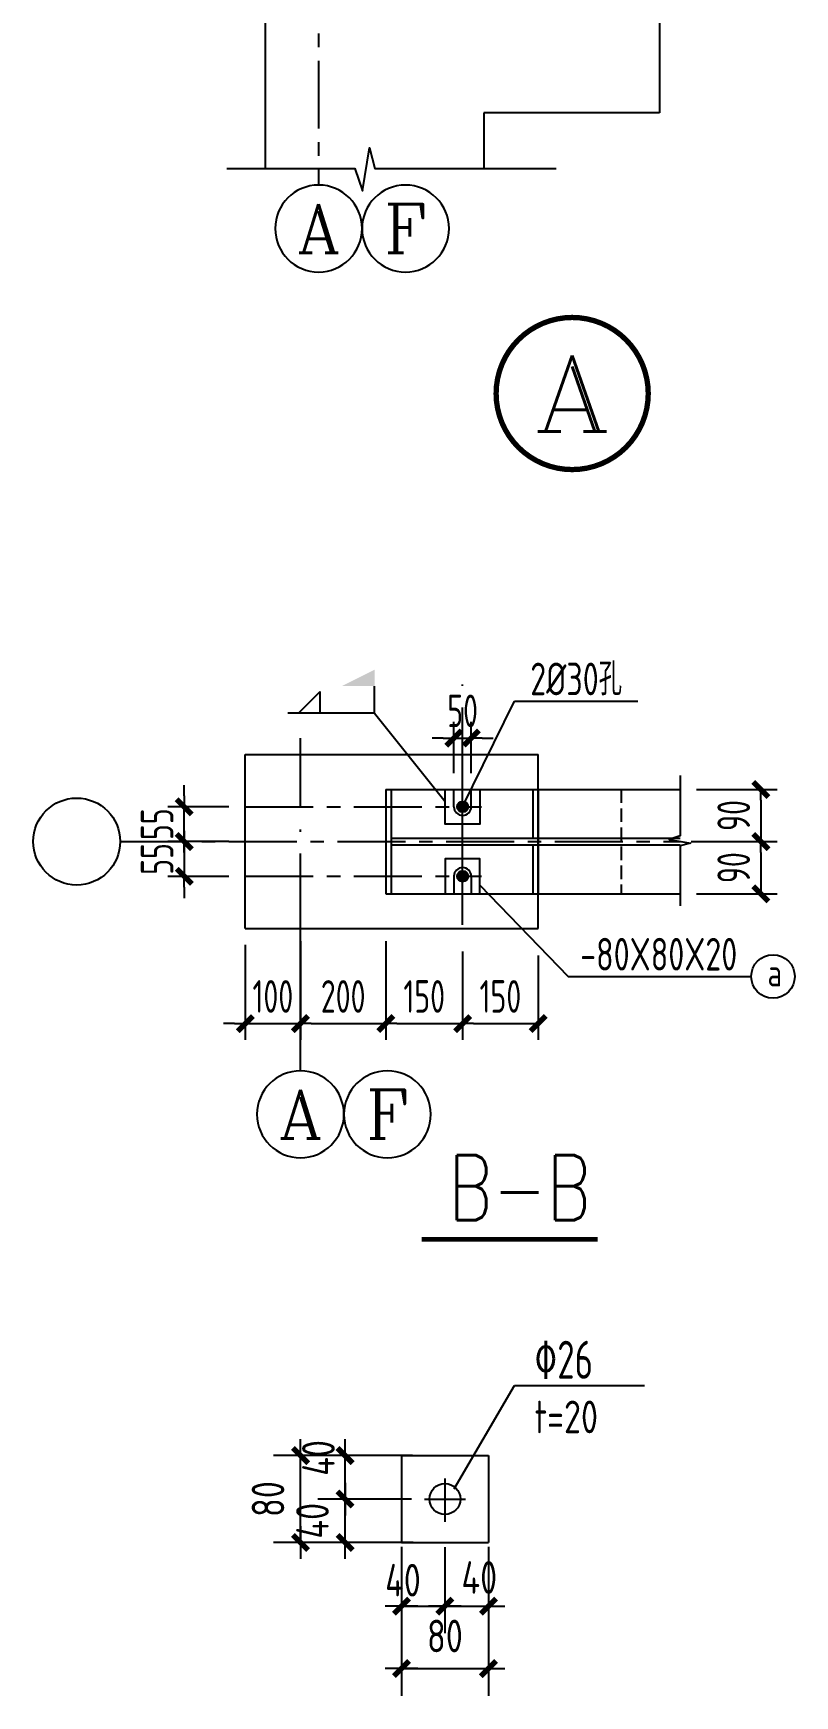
# Model space of a CAD drawing. Extents: x -2331248 to -1198620, y -977263 to -545844.
# Drawn here: x -1361826 to -1353066, y -820962 to -801837 of the extents above; entities that cross this region are included whole.
import ezdxf
from ezdxf.enums import TextEntityAlignment as Align

# ---------------------------------------------------------------- set-up
doc = ezdxf.new("R2010")
doc.units = 0
doc.header["$LTSCALE"] = 1000
doc.header["$MEASUREMENT"] = 0
for name, pattern in [('CENTER', [2, 1.25, -0.25, 0.25, -0.25]), ('CONTINOUS', [0]), ('DASH', [0.35, 0.25, -0.1]), ('DOTE', [2.42, 2, -0.2, 0.02, -0.2])]:
    doc.linetypes.add(name, pattern=pattern)
doc.layers.get('0').update_dxf_attribs({"linetype": 'CONTINUOUS'})
doc.layers.get('DEFPOINTS').update_dxf_attribs({"linetype": 'CONTINUOUS'})
for name, color, linetype in [('10', 253, 'CONTINUOUS'), ('1001', 3, 'CONTINUOUS'), ('AXIS', 253, 'CONTINOUS'), ('AXIS_TEXT', 7, 'CONTINUOUS'), ('DIM', 3, 'CONTINUOUS'), ('DOTE', 1, 'DOTE'), ('LM', 141, 'CONTINUOUS'), ('PUB_TEXT', 7, 'CONTINUOUS'), ('柱', 2, 'CONTINUOUS'), ('细线', 45, 'CONTINUOUS'), ('轴线__点划线', 253, 'CENTER')]:
    doc.layers.add(name, color=color, linetype=linetype)
doc.styles.add('COMP', font='complex', dxfattribs={"bigfont": 'hztxt'})
doc.styles.add('COMPLEX', font='COMPLEX')
doc.styles.add('DIM_FONT', font='tssdeng.shx', dxfattribs={"width": 0.8, "bigfont": 'tssdchn.shx'})
doc.styles.add('HZ', font='tssdeng.shx', dxfattribs={"width": 0.8, "bigfont": 'tssdchn.shx'})
doc.styles.add('HZTXT', font='tssdeng.shx', dxfattribs={"width": 0.7, "bigfont": 'tssdchn.shx'})
doc.styles.get("Standard").update_dxf_attribs({"font": 'txt.shx', "height": 3, "bigfont": 'hztxt.shx'})
doc.styles.add('STYLE2', font='tssdeng.shx', dxfattribs={"width": 0.8, "bigfont": 'tssdchn.shx'})
doc.styles.add('TSSD_DIMENSION', font='Tssdeng.shx', dxfattribs={"width": 0.7, "bigfont": 'hztxt.shx'})
doc.dimstyles.new('TSSD_100_100', dxfattribs={"dimtxt": 300, "dimasz": 100, "dimexe": 150, "dimexo": 150, "dimgap": 100, "dimtad": 1, "dimdec": 0, "dimzin": 0, "dimdsep": 46, "dimtxsty": 'TSSD_DIMENSION', "dimblk": '_TSDBK', "dimblk1": '_TSDBK', "dimblk2": '_TSDBK', "dimsah": 1, "dimcen": 0, "dimclrt": 7, "dimadec": 0, "dimazin": 0, "dimtfac": 1, "dimtdec": 0, "dimtix": 1, "dimtmove": 2, "dimatfit": 3, "dimldrblk": '_TSDBK', "dimfxl": 1, "dimtolj": 1, "dimtzin": 0, "dimarcsym": 0})

# ---------------------------------------------------------------- blocks, each defined once
blk = doc.blocks.new('_AXISO')
blk.add_circle((0, 0), 0.5)
at = {"layer": 'AXIS_TEXT', "style": 'COMPLEX', "width": 1.041667}
blk.add_attdef('A', text='', height=0.56, dxfattribs=at).set_placement((-0.25, -0.28), (0.25, -0.28), align=Align.FIT)
blk = doc.blocks.new('_INDEX1')
at = {"const_width": 0.035}
blk.add_lwpolyline([(-0.5, 0, 1), (0.5, 0, 1)], format="xyb", close=True, dxfattribs=at)
at = {"style": 'COMP', "width": 2.333333}
blk.add_attdef('1', text='', height=0.5, dxfattribs=at).set_placement((-0.25, -0.25), (0.25, -0.25), align=Align.FIT)
blk = doc.blocks.new('_TSDBK')
blk.add_line((-1, 0), (0, 0))
at = {"const_width": 0.5}
blk.add_lwpolyline([(-0.7, -0.7), (0.7, 0.7)], dxfattribs=at)
blk = doc.blocks.new('*D1267')
at = {"layer": 'DEFPOINTS', "color": 0}
for p in [(10675, 4003), (11236, 4003), (11236, 3683)]:
    blk.add_point(p, dxfattribs=at)
at = {"layer": 'DIM', "color": 0, "lineweight": -2}
for p, q in [((10675, 4103), (10675, 4203)), ((11086, 4003), (10525, 4003)), ((10675, 3683), (10675, 4003)), ((11086, 3683), (10525, 3683)), ((10675, 3583), (10675, 3483))]:
    blk.add_line(p, q, dxfattribs=at)
at = {"layer": 'DIM', "color": 0, "lineweight": -2, "xscale": 100, "yscale": 100, "zscale": 100}
for p, rotation in [((10675, 4003), 270), ((10675, 3683), 90)]:
    blk.add_blockref('_TSDBK', p, dxfattribs=dict(at, rotation=rotation))
at = {"layer": 'DIM', "color": 7, "insert": (10425, 3843), "char_height": 300, "attachment_point": 5, "rotation": 90, "style": 'TSSD_DIMENSION'}
blk.add_mtext('\\A1;55', dxfattribs=at)
blk = doc.blocks.new('*D1268')
at = {"layer": 'DEFPOINTS', "color": 0}
for p in [(11236, 3683), (10675, 3363), (11236, 3363)]:
    blk.add_point(p, dxfattribs=at)
at = {"layer": 'DIM', "color": 0, "lineweight": -2}
for p, q in [((10675, 3783), (10675, 3883)), ((11086, 3683), (10525, 3683)), ((10675, 3683), (10675, 3363)), ((11086, 3363), (10525, 3363)), ((10675, 3263), (10675, 3163))]:
    blk.add_line(p, q, dxfattribs=at)
at = {"layer": 'DIM', "color": 0, "lineweight": -2, "xscale": 100, "yscale": 100, "zscale": 100}
for p, rotation in [((10675, 3683), 270), ((10675, 3363), 90)]:
    blk.add_blockref('_TSDBK', p, dxfattribs=dict(at, rotation=rotation))
at = {"layer": 'DIM', "color": 7, "insert": (10425, 3523), "char_height": 300, "attachment_point": 5, "rotation": 90, "style": 'TSSD_DIMENSION'}
blk.add_mtext('\\A1;55', dxfattribs=at)
blk = doc.blocks.new('*D1269')
at = {"layer": 'DEFPOINTS', "color": 0}
for p in [(12530, 2821), (13236, 2821), (13236, 2008)]:
    blk.add_point(p, dxfattribs=at)
at = {"layer": 'DIM', "color": 0, "lineweight": -2}
for p, q in [((12530, 2671), (12530, 1858)), ((13236, 2671), (13236, 1858)), ((12630, 2008), (13136, 2008))]:
    blk.add_line(p, q, dxfattribs=at)
at = {"layer": 'DIM', "color": 0, "lineweight": -2, "xscale": 100, "yscale": 100, "zscale": 100, "rotation": 180}
blk.add_blockref('_TSDBK', (12530, 2008), dxfattribs=at)
at = {"layer": 'DIM', "color": 0, "lineweight": -2, "xscale": 100, "yscale": 100, "zscale": 100}
blk.add_blockref('_TSDBK', (13236, 2008), dxfattribs=at)
at = {"layer": 'DIM', "color": 7, "insert": (12883, 2258), "char_height": 300, "attachment_point": 5, "style": 'TSSD_DIMENSION'}
blk.add_mtext('\\A1;150', dxfattribs=at)
blk = doc.blocks.new('*D1270')
at = {"layer": 'DEFPOINTS', "color": 0}
for p in [(12530, 2917), (11744, 2883), (12530, 2008)]:
    blk.add_point(p, dxfattribs=at)
at = {"layer": 'DIM', "color": 0, "lineweight": -2}
for p, q in [((12530, 2767), (12530, 1858)), ((11744, 2733), (11744, 1858)), ((11844, 2008), (12430, 2008))]:
    blk.add_line(p, q, dxfattribs=at)
at = {"layer": 'DIM', "color": 0, "lineweight": -2, "xscale": 100, "yscale": 100, "zscale": 100, "rotation": 180}
blk.add_blockref('_TSDBK', (11744, 2008), dxfattribs=at)
at = {"layer": 'DIM', "color": 0, "lineweight": -2, "xscale": 100, "yscale": 100, "zscale": 100}
blk.add_blockref('_TSDBK', (12530, 2008), dxfattribs=at)
at = {"layer": 'DIM', "color": 7, "insert": (12137, 2258), "char_height": 300, "attachment_point": 5, "style": 'TSSD_DIMENSION'}
blk.add_mtext('\\A1;200', dxfattribs=at)
blk = doc.blocks.new('*D1271')
at = {"layer": 'DEFPOINTS', "color": 0}
for p in [(13236, 2784), (13932, 2784), (13932, 2008)]:
    blk.add_point(p, dxfattribs=at)
at = {"layer": 'DIM', "color": 0, "lineweight": -2}
for p, q in [((13236, 2634), (13236, 1858)), ((13932, 2634), (13932, 1858)), ((13336, 2008), (13832, 2008))]:
    blk.add_line(p, q, dxfattribs=at)
at = {"layer": 'DIM', "color": 0, "lineweight": -2, "xscale": 100, "yscale": 100, "zscale": 100, "rotation": 180}
blk.add_blockref('_TSDBK', (13236, 2008), dxfattribs=at)
at = {"layer": 'DIM', "color": 0, "lineweight": -2, "xscale": 100, "yscale": 100, "zscale": 100}
blk.add_blockref('_TSDBK', (13932, 2008), dxfattribs=at)
at = {"layer": 'DIM', "color": 7, "insert": (13584, 2258), "char_height": 300, "attachment_point": 5, "style": 'TSSD_DIMENSION'}
blk.add_mtext('\\A1;150', dxfattribs=at)
blk = doc.blocks.new('*D1229')
at = {"layer": 'DEFPOINTS', "color": 0}
for p in [(15239, 4163), (15190, 3683), (15981, 3683)]:
    blk.add_point(p, dxfattribs=at)
at = {"layer": 'DIM', "color": 0, "lineweight": -2}
for p, q in [((15389, 4163), (16131, 4163)), ((15981, 4063), (15981, 3783)), ((15340, 3683), (16131, 3683))]:
    blk.add_line(p, q, dxfattribs=at)
at = {"layer": 'DIM', "color": 0, "lineweight": -2, "xscale": 100, "yscale": 100, "zscale": 100}
for p, rotation in [((15981, 4163), 90), ((15981, 3683), 270)]:
    blk.add_blockref('_TSDBK', p, dxfattribs=dict(at, rotation=rotation))
at = {"layer": 'DIM', "color": 7, "insert": (15731, 3923), "char_height": 300, "attachment_point": 5, "rotation": 90, "style": 'TSSD_DIMENSION'}
blk.add_mtext('\\A1;90', dxfattribs=at)
blk = doc.blocks.new('*D1230')
at = {"layer": 'DEFPOINTS', "color": 0}
for p in [(15340, 3683), (15239, 3203), (15981, 3203)]:
    blk.add_point(p, dxfattribs=at)
at = {"layer": 'DIM', "color": 0, "lineweight": -2}
for p, q in [((15490, 3683), (16131, 3683)), ((15981, 3583), (15981, 3303)), ((15389, 3203), (16131, 3203))]:
    blk.add_line(p, q, dxfattribs=at)
at = {"layer": 'DIM', "color": 0, "lineweight": -2, "xscale": 100, "yscale": 100, "zscale": 100}
for p, rotation in [((15981, 3683), 90), ((15981, 3203), 270)]:
    blk.add_blockref('_TSDBK', p, dxfattribs=dict(at, rotation=rotation))
at = {"layer": 'DIM', "color": 7, "insert": (15731, 3443), "char_height": 300, "attachment_point": 5, "rotation": 90, "style": 'TSSD_DIMENSION'}
blk.add_mtext('\\A1;90', dxfattribs=at)
blk = doc.blocks.new('*D1231')
at = {"layer": 'DEFPOINTS', "color": 0}
for p in [(13316, 4636), (13156, 4163), (13316, 4163)]:
    blk.add_point(p, dxfattribs=at)
at = {"layer": 'DIM', "color": 0, "lineweight": -2}
for p, q in [((13156, 4313), (13156, 4786)), ((13316, 4313), (13316, 4786)), ((13056, 4636), (12956, 4636)), ((13156, 4636), (13316, 4636)), ((13416, 4636), (13516, 4636))]:
    blk.add_line(p, q, dxfattribs=at)
at = {"layer": 'DIM', "color": 0, "lineweight": -2, "xscale": 100, "yscale": 100, "zscale": 100}
blk.add_blockref('_TSDBK', (13156, 4636), dxfattribs=at)
at = {"layer": 'DIM', "color": 0, "lineweight": -2, "xscale": 100, "yscale": 100, "zscale": 100, "rotation": 180}
blk.add_blockref('_TSDBK', (13316, 4636), dxfattribs=at)
at = {"layer": 'DIM', "color": 7, "insert": (13236, 4886), "char_height": 300, "attachment_point": 5, "style": 'TSSD_DIMENSION'}
blk.add_mtext('\\A1;50', dxfattribs=at)
blk = doc.blocks.new('*D1232')
at = {"layer": 'DEFPOINTS', "color": 0}
for p in [(11744, 2917), (11236, 2883), (11744, 2008)]:
    blk.add_point(p, dxfattribs=at)
at = {"layer": 'DIM', "color": 0, "lineweight": -2}
for p, q in [((11744, 2767), (11744, 1858)), ((11236, 2733), (11236, 1858)), ((11136, 2008), (11036, 2008)), ((11236, 2008), (11744, 2008)), ((11844, 2008), (11944, 2008))]:
    blk.add_line(p, q, dxfattribs=at)
at = {"layer": 'DIM', "color": 0, "lineweight": -2, "xscale": 100, "yscale": 100, "zscale": 100}
blk.add_blockref('_TSDBK', (11236, 2008), dxfattribs=at)
at = {"layer": 'DIM', "color": 0, "lineweight": -2, "xscale": 100, "yscale": 100, "zscale": 100, "rotation": 180}
blk.add_blockref('_TSDBK', (11744, 2008), dxfattribs=at)
at = {"layer": 'DIM', "color": 7, "insert": (11490, 2258), "char_height": 300, "attachment_point": 5, "style": 'TSSD_DIMENSION'}
blk.add_mtext('\\A1;100', dxfattribs=at)
blk = doc.blocks.new('_DIMX')
blk.add_line((-150, 0), (150, 0))
at = {"const_width": 50}
blk.add_lwpolyline([(-70, -70), (70, 70)], dxfattribs=at)
blk = doc.blocks.new('A$C0A29128D')
at = {"layer": '细线'}
h = blk.add_hatch(color=256, dxfattribs=at)
h.paths.add_polyline_path([(13236.2, 4053.4, 0.4142136), (13186.2, 4003.4), (13236.2, 4003.4)])
h.paths.add_polyline_path([(13286.2, 4003.4, 0.4142136), (13236.2, 4053.4), (13236.2, 4003.4)])
h.paths.add_polyline_path([(13236.2, 4003.4), (13236.2, 3953.4, 0.4142136), (13286.2, 4003.4)])
h.paths.add_polyline_path([(13236.2, 4003.4), (13186.2, 4003.4, 0.4142136), (13236.2, 3953.4)])
h = blk.add_hatch(color=256, dxfattribs=at)
h.paths.add_polyline_path([(13236.2, 3313.4, -0.4142136), (13186.2, 3363.4), (13236.2, 3363.4)])
h.paths.add_polyline_path([(13286.2, 3363.4, -0.4142136), (13236.2, 3313.4), (13236.2, 3363.4)])
h.paths.add_polyline_path([(13236.2, 3363.4), (13236.2, 3413.4, -0.4142136), (13286.2, 3363.4)])
h.paths.add_polyline_path([(13236.2, 3363.4), (13186.2, 3363.4, -0.4142136), (13236.2, 3413.4)])
for p, q in [((13157, -2273.9), (13714.7, -1321.7)), ((13714.7, -1321.7), (14911.1, -1321.7)), ((12673.6, -1967.6), (13473.6, -1967.6)), ((12673.6, -1967.6), (12673.6, -2767.6)), ((13473.6, -1967.6), (13473.6, -2767.6)), ((13073.6, -2177.6), (13073.6, -2578.7)), ((12884.4, -2367.6), (13263.9, -2367.6)), ((12673.6, -2767.6), (13473.6, -2767.6))]:
    blk.add_line(p, q)
at = {"color": 112, "linetype": 'ByBlock'}
for p, q in [((12228, -1967.6), (11495.4, -1967.6)), ((11745.4, -2766.6), (11745.4, -1968.6)), ((12775, -1967.6), (11904.6, -1967.6)), ((12154.6, -2366.6), (12154.6, -1968.6)), ((12766.9, -2367.6), (11904.6, -2367.6)), ((12154.6, -2366.6), (12154.6, -2365.6)), ((12154.6, -2767.6), (12154.6, -2367.6)), ((12228, -2767.6), (11495.4, -2767.6)), ((12781.2, -2767.6), (11904.6, -2767.6)), ((12154.6, -2768.6), (12154.6, -2769.6)), ((12673.6, -2808.9), (12673.6, -3603.4)), ((13073.6, -2810.6), (13073.6, -3603.4)), ((13073.6, -2810.6), (13073.6, -3603.4)), ((13473.6, -2808.9), (13473.6, -3603.4)), ((12673.6, -3361.4), (12673.6, -4177.9)), ((12674.6, -3353.4), (13072.6, -3353.4)), ((13074.6, -3353.4), (13472.6, -3353.4)), ((13473.6, -3361.4), (13473.6, -4177.9)), ((12674.6, -3927.9), (13472.6, -3927.9))]:
    blk.add_line(p, q, dxfattribs=at)
for centre, radius in [((16092.6, 2441.6), 200), ((13073.6, -2367.6), 142.5)]:
    blk.add_circle(centre, radius)
at = {"layer": '10', "color": 7, "const_width": 45, "elevation": 499.7}
blk.add_lwpolyline([(12859.9, 22.5), (14479.9, 22.5)], dxfattribs=at)
at = {"layer": '1001', "linetype": 'DASH', "ltscale": 0.5}
blk.add_line((14693.9, 4163.4), (14693.9, 3203.4), dxfattribs=at)
at = {"layer": 'DIM'}
for points in [[(11067.8, 9878.9), (12244.8, 9878.9), (12314.9, 9671.7), (12380.6, 10068.9), (12428.7, 9878.9), (14096.8, 9878.9)], [(15239, 4291.6), (15239, 3736.4), (15135.5, 3701.3), (15334.1, 3668.4), (15239, 3644.4), (15239, 3090.4)]]:
    blk.add_lwpolyline(points, dxfattribs=at)
at = {"layer": 'DOTE'}
for p, q in [((13236.2, 2917), (13236.2, 5129.8)), ((11744, 1573.3), (11744, 4636.1))]:
    blk.add_line(p, q, dxfattribs=at)
at = {"layer": 'LM'}
for p, q in [((11724.6, 4863.9, 701.8), (11925.1, 5064.4, 701.8)), ((11925.1, 4863.9, 701.8), (11925.1, 5064.4, 701.8)), ((12426.3, 4863.9, 701.8), (12426.3, 5114.6, 701.8)), ((13236.2, 4003.4), (13712.9, 4974.8)), ((13712.9, 4974.8), (14849.2, 4974.8)), ((12426.3, 4863.9, 701.8), (11629.2, 4863.9, 701.8)), ((12426.3, 4863.9, 701.8), (13076.2, 4053.2)), ((13396.2, 3280.7), (14208.1, 2441.6)), ((14208.1, 2441.6), (15892.6, 2441.6))]:
    blk.add_line(p, q, dxfattribs=at)
blk.add_solid([(12426.3, 5114.6, 701.8), (12125.6, 5114.6, 701.8), (12426.3, 5265, 701.8)], dxfattribs=at)
at = {"layer": '柱'}
for p, q in [((11418.1, 13363.5), (11418.1, 9878.9)), ((15048.6, 13363.5), (15048.6, 10389.6)), ((15048.6, 10389.6), (13430, 10389.6)), ((13430, 10389.6), (13430, 9878.9)), ((11236.2, 4483.4), (13932.5, 4483.4)), ((11236.2, 2883.4), (11236.2, 4483.4)), ((13932.5, 2883.4), (13932.5, 4483.4)), ((11236.2, 2883.4), (13932.5, 2883.4))]:
    blk.add_line(p, q, dxfattribs=at)
at = {"layer": '细线'}
for p, q in [((12530, 4163.4), (12530, 3203.4)), ((12530, 4163.4), (15239, 4163.4)), ((12580, 4163.4), (12580, 3203.4)), ((13156.2, 4003.4), (13156.2, 4163.4)), ((13316.2, 4003.4), (13316.2, 4163.4)), ((13882.5, 4163.4), (13882.5, 3713.4)), ((13932.5, 4163.4), (13932.5, 3203.4)), ((12580, 3713.4), (15239, 3713.4)), ((12580, 3653.4), (15239, 3653.4)), ((13882.5, 3653.4), (13882.5, 3203.4)), ((13156.2, 3363.4), (13156.2, 3203.4)), ((13316.2, 3363.4), (13316.2, 3203.4)), ((12530, 3203.4), (15239, 3203.4))]:
    blk.add_line(p, q, dxfattribs=at)
for points in [[(13076.2, 4163.4), (13396.2, 4163.4), (13396.2, 3843.4), (13076.2, 3843.4)], [(13076.2, 3203.4), (13396.2, 3203.4), (13396.2, 3523.4), (13076.2, 3523.4)]]:
    blk.add_lwpolyline(points, close=True, dxfattribs=at)
for centre in [(13236.2, 4003.4), (13236.2, 3363.4)]:
    blk.add_circle(centre, 50, dxfattribs=at)
for centre, start, end in [((13236.2, 4003.4), 180, 0), ((13236.2, 3363.4), 0, 180)]:
    blk.add_arc(centre, 80, start, end, dxfattribs=at)
at = {"layer": '轴线__点划线', "color": 1, "ltscale": 0.5}
for p, q in [((11911, 12869.7), (11911, 9724.8)), ((11236.2, 4003.4), (13408.5, 4003.4)), ((10085, 3683.4), (15239, 3683.4)), ((11236.2, 3363.4), (13408.5, 3363.4))]:
    blk.add_line(p, q, dxfattribs=at)
at = {"color": 112, "linetype": 'ByBlock'}
for p, rotation in [((11745.4, -1967.6), 90), ((12154.6, -1967.6), 90), ((12154.6, -2367.6), 270), ((12154.6, -2367.6), 270), ((11745.4, -2767.6), 270), ((12154.6, -2767.6), 90), ((12673.6, -3353.4), 180), ((13073.6, -3353.4), 180), ((12673.6, -3927.9), 180)]:
    blk.add_blockref('_DIMX', p, dxfattribs=dict(at, rotation=rotation))
for p in [(13073.6, -3353.4), (13473.6, -3353.4), (13473.6, -3927.9)]:
    blk.add_blockref('_DIMX', p, dxfattribs=at)
at = {"layer": 'AXIS'}
ref = blk.add_blockref('_AXISO', (11911, 9324.8), dxfattribs=dict(at, xscale=-800, yscale=800, zscale=800))
ref.add_attrib('A', 'A', dxfattribs={"layer": 'AXIS_TEXT', "height": 448, "style": 'COMPLEX', "width": 1.041667}).set_placement((11711, 9100.8), (12111, 9100.8), align=Align.FIT)
ref = blk.add_blockref('_AXISO', (12711, 9324.8), dxfattribs=dict(at, xscale=-800, yscale=800, zscale=800))
ref.add_attrib('A', 'F', dxfattribs={"layer": 'AXIS_TEXT', "height": 448, "style": 'COMPLEX', "width": 1.171875}).set_placement((12511, 9100.8), (12911, 9100.8), align=Align.FIT)
at = {"layer": 'AXIS', "linetype": 'CONTINOUS', "xscale": 800, "yscale": 800, "zscale": 800}
blk.add_blockref('_AXISO', (9685, 3683.4), dxfattribs=at)
at = {"layer": 'AXIS'}
ref = blk.add_blockref('_AXISO', (11744, 1173.3), dxfattribs=dict(at, xscale=-800, yscale=800, zscale=800))
ref.add_attrib('A', 'A', dxfattribs={"layer": 'AXIS_TEXT', "height": 448, "style": 'COMPLEX', "width": 1.041667}).set_placement((11544, 949.3), (11944, 949.3), align=Align.FIT)
ref = blk.add_blockref('_AXISO', (12544, 1173.3), dxfattribs=dict(at, xscale=-800, yscale=800, zscale=800))
ref.add_attrib('A', 'F', dxfattribs={"layer": 'AXIS_TEXT', "height": 448, "style": 'COMPLEX', "width": 1.171875}).set_placement((12344, 949.3), (12744, 949.3), align=Align.FIT)
at = {"layer": 'PUB_TEXT'}
ref = blk.add_blockref('_INDEX1', (14244.5, 7806.5), dxfattribs=dict(at, xscale=1400, yscale=1400, zscale=1400))
ref.add_attrib('1', 'A', dxfattribs={"layer": '0', "height": 700, "style": 'COMP', "width": 1.166667}).set_placement((13894.5, 7456.5), (14594.5, 7456.5), align=Align.FIT)
for s, height, style, width, p in [('a', 250, 'HZTXT', 0.8, (16041.3, 2349.5)), ('%%13026', 350, 'HZ', 0.7, (13897.2, -1260.9)), ('t=20', 300, 'HZTXT', 0.8, (13897.2, -1761.8))]:
    blk.add_text(s, height=height, dxfattribs=dict(style=style, width=width)).set_placement(p)
at = {"color": 7, "linetype": 'ByBlock', "char_height": 300, "attachment_point": 5, "rotation": 90, "style": 'DIM_FONT'}
for s, insert in [('\\A1;40', (11909.2, -1989.1)), ('\\A1;80', (11445.4, -2367.6)), ('\\A1;40', (11854.6, -2567.6))]:
    blk.add_mtext(s, dxfattribs=dict(at, insert=insert))
at = {"color": 7, "linetype": 'ByBlock', "char_height": 300, "attachment_point": 5, "style": 'DIM_FONT'}
for s, insert in [('\\A1;40', (12687.1, -3114.4)), ('\\A1;40', (13389.7, -3089.4)), ('\\A1;80', (13073.6, -3627.9))]:
    blk.add_mtext(s, dxfattribs=dict(at, insert=insert))
at = {"layer": '10', "style": 'STYLE2', "width": 0.75}
for s, p in [('2%%C30孔', (13858.4, 5029.6)), ('-80X80X20', (14318.2, 2496.4))]:
    blk.add_text(s, height=300, dxfattribs=at).set_placement(p)
at = {"layer": '10', "color": 7, "width": 0.75}
blk.add_text('B-B', height=600, dxfattribs=at).set_placement((13105.7, 197.5, 499.7))
at = {"layer": 'DIM'}
for base, p1, p2, text, picture, middle in [((13316.2, 4635.8), (13156.2, 4163.4), (13316.2, 4163.4), '50', '*D1231', (13236.2, 4885.8)), ((11744, 2007.8), (11236.2, 2883.4), (11744, 2917), '100', '*D1232', (11490.1, 2257.8)), ((12530, 2007.8), (11744, 2883.4), (12530, 2917), '200', '*D1270', (12137, 2257.8)), ((13236.2, 2007.8), (12530, 2821.4), (13236.2, 2821.4), '150', '*D1269', (12883.1, 2257.8)), ((13932.5, 2007.8), (13236.2, 2784.3), (13932.5, 2784.3), '150', '*D1271', (13584.3, 2257.8))]:
    dim = blk.add_linear_dim(base=base, p1=p1, p2=p2, text=text, dimstyle='TSSD_100_100', dxfattribs=at)
    dim.commit()
    dim.dimension.update_dxf_attribs({"geometry": picture, "text_midpoint": middle})
for base, p1, p2, text, picture, middle in [((10674.6, 4003.4), (11236.2, 3683.4), (11236.2, 4003.4), '55', '*D1267', (10424.6, 3843.4)), ((15980.8, 3683.4), (15239, 4163.4), (15189.6, 3683.4), '90', '*D1229', (15730.8, 3923.4)), ((10674.6, 3363.4), (11236.2, 3683.4), (11236.2, 3363.4), '55', '*D1268', (10424.6, 3523.4)), ((15980.8, 3203.4), (15339.6, 3683.4), (15239, 3203.4), '90', '*D1230', (15730.8, 3443.4))]:
    dim = blk.add_linear_dim(base=base, p1=p1, p2=p2, angle=90, text=text, dimstyle='TSSD_100_100', dxfattribs=at)
    dim.commit()
    dim.dimension.update_dxf_attribs({"geometry": picture, "text_midpoint": middle})

msp = doc.modelspace()

# ---------------------------------------------------------------- block references
at = {"xscale": 1.25, "yscale": 1.25, "zscale": 1.25}
msp.add_blockref('A$C0A29128D', (-1373431.8, -815739.8), dxfattribs=at)

doc.saveas('drawing.dxf')
